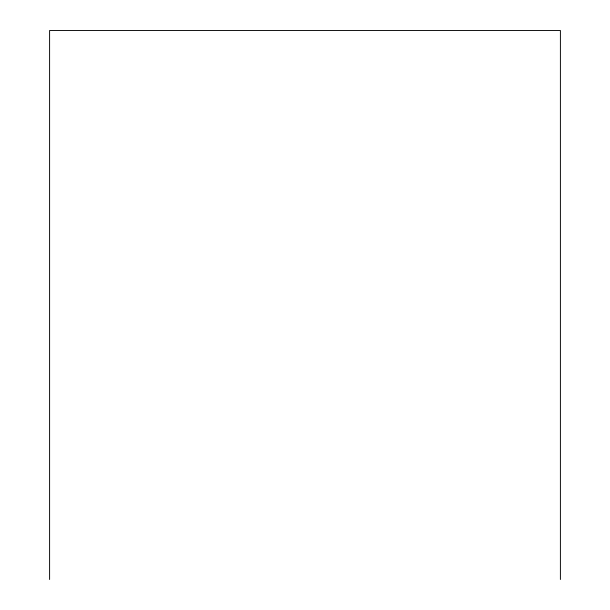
<?xml version="1.0" encoding="UTF-8"?>
<svg xmlns="http://www.w3.org/2000/svg" width="610" height="610" viewBox="0 0 610 610"><rect width="100%" height="100%" fill="white"/><g stroke="black" fill="none" stroke-linecap="round" stroke-linejoin="round"><path stroke-width="0.91" d="M560.399 579.5L560.399 30.5L49.601 30.5L49.601 579.5"/></g></svg>
